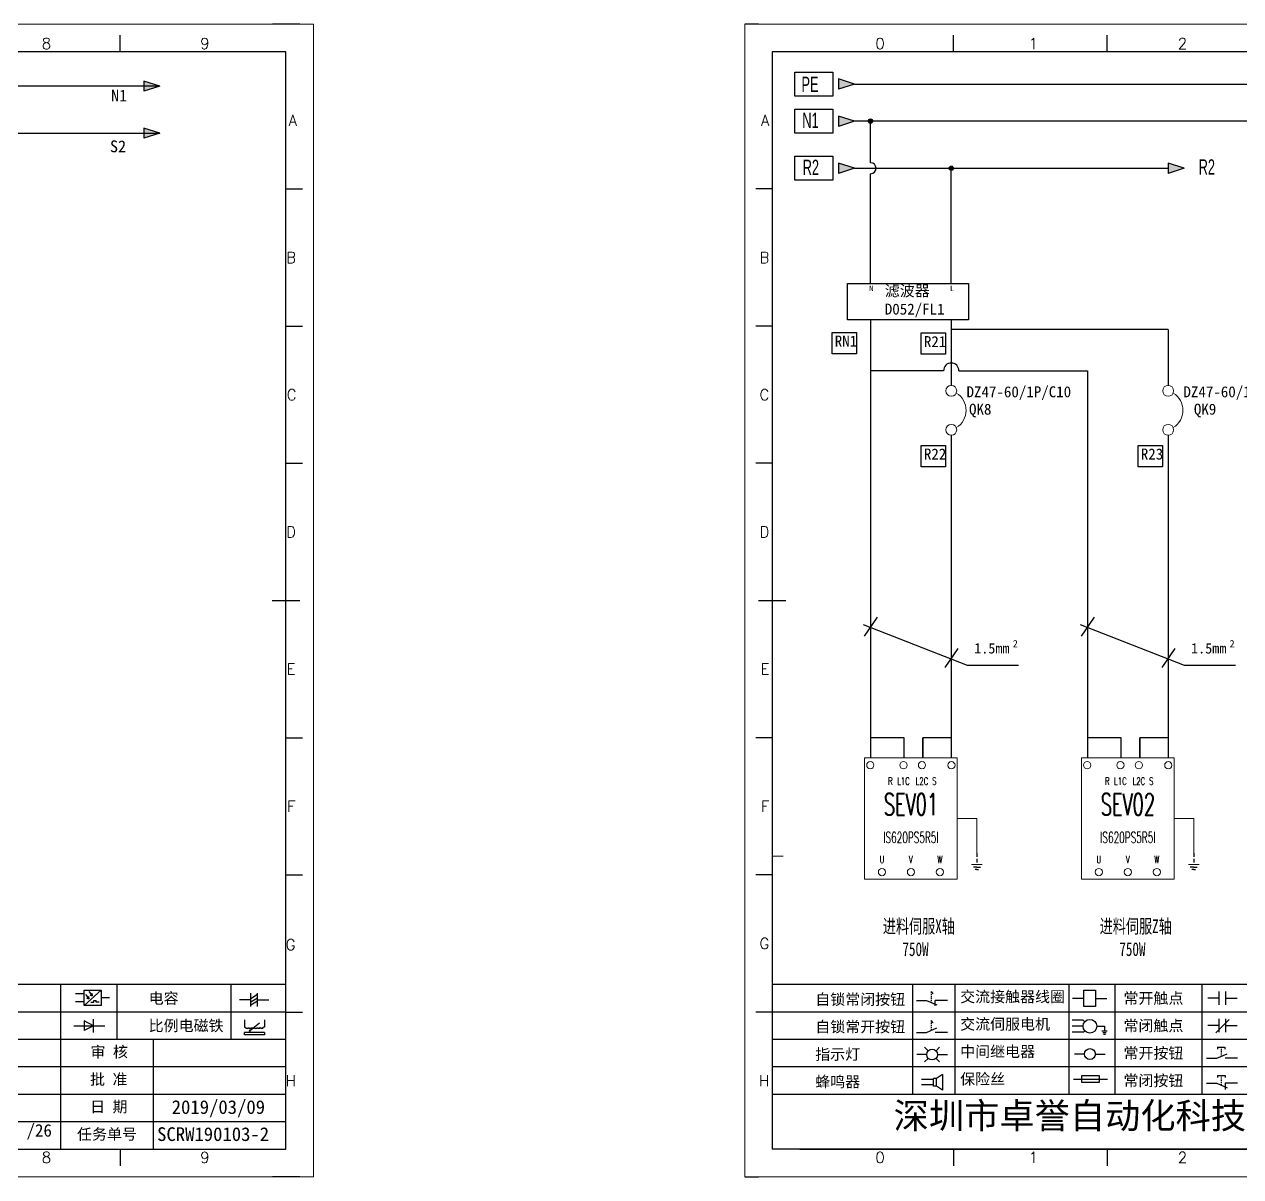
# Model space of a CAD drawing. Header units: millimetres. Extents: x -300 to 4617, y -106 to 3179.
# Drawn here: x 1824.7 to 2046.3, y 1904.7 to 2114.7 of the extents above; entities that cross this region are included whole.
import ezdxf
from ezdxf.enums import TextEntityAlignment as Align

# ---------------------------------------------------------------- set-up
doc = ezdxf.new("R2010")
doc.units = ezdxf.units.MM
doc.linetypes.add('DASHED', pattern=[0.75, 0.5, -0.25])
for name, color, linetype in [('AE_BOR', 1, 'Continuous'), ('MISC', 2, 'Continuous'), ('SYMS', 7, 'Continuous')]:
    doc.layers.add(name, color=color, linetype=linetype)
doc.styles.get("Standard").update_dxf_attribs({"font": ''})
doc.styles.add('WD', font='romans.shx', dxfattribs={"width": 0.8, "bigfont": 'gbcbig.shx'})
doc.styles.add('样式 0', font='')
doc.styles.add('样式 8', font='arial.ttf', dxfattribs={"width": 0.6, "height": 2.5})
doc.styles.add('汉字', font='')
doc.styles.get('Standard').set_extended_font_data('SimSun')
doc.styles.get('样式 0').set_extended_font_data('KaiTi_GB2312')
doc.styles.get('汉字').set_extended_font_data('新宋体')

# ---------------------------------------------------------------- blocks, each defined once
blk = doc.blocks.new('WDDOT')
blk.add_hatch(color=256).paths.add_polyline_path([(0.5, 0, 1), (-0.5, 0, 1)])
blk.add_circle((0, 0), 0.5)
blk = doc.blocks.new('SEV_Sch')
at = {"lineweight": 0}
for p, q in [((10.39, -8.37), (13.1, -8.37)), ((13.1, -8.37), (13.1, -13.16))]:
    blk.add_line(p, q, dxfattribs=at)
at = {"color": 2, "linetype": 'DASHED'}
blk.add_line((13.1, -13.16), (13.1, -14.72), dxfattribs=at)
at = {"color": 2, "lineweight": 0}
for p, q in [((13.1, -14.72), (12.37, -14.72)), ((13.11, -14.72), (13.83, -14.72))]:
    blk.add_line(p, q, dxfattribs=at)
at = {"color": 2}
for p, q in [((13.1, -15.09), (12.61, -15.09)), ((13.1, -15.09), (13.58, -15.09)), ((13.1, -15.39), (12.85, -15.39)), ((13.1, -15.39), (13.34, -15.39))]:
    blk.add_line(p, q, dxfattribs=at)
at = {"lineweight": 0}
blk.add_lwpolyline([(-2.39, 0), (10.39, 0), (10.39, -16.75), (-2.39, -16.75)], close=True, dxfattribs=at)
for centre in [(-1.61, -1), (2.97, -1), (5.52, -1), (9.58, -1.01), (0, -15.75), (4, -15.75), (8, -15.75)]:
    blk.add_circle(centre, 0.5, dxfattribs=at)
at = {"lineweight": 0, "style": 'WD'}
for s, width, p in [('R', 0.7, (1.16, -3.7)), ('L1C', 0.7, (2.97, -3.7)), ('L2C', 0.7, (5.52, -3.7)), ('S', 0.7, (7.23, -3.7)), ('U', 0.6, (0, -14.52)), ('V', 0.6, (4, -14.52)), ('W', 0.6, (8, -14.52))]:
    blk.add_text(s, height=1, dxfattribs=dict(at, width=width)).set_placement(p, align=Align.CENTER)
at = {"lineweight": 0, "style": 'WD', "width": 0.8}
for tag, height, p in [('编号', 3, (4, -7.9)), ('型号', 1.5, (4, -11.72))]:
    blk.add_attdef(tag, text='', height=height, dxfattribs=at).set_placement(p, align=Align.CENTER)
blk = doc.blocks.new('光电开关')
at = {"linetype": 'ByBlock'}
h = blk.add_hatch(dxfattribs=at)
h.set_pattern_fill('ANSI31', color=256, scale=0.01, style=0)
h.set_pattern_definition([(45, (0.172267, 0), (-0.0224506403, 0.0224506403), [])])
h.paths.add_polyline_path([(-1882.44, -776.34), (-1882.5, -775.91), (-1882.68, -776.07)])
h.paths.add_polyline_path([(-1882.86, -776.23), (-1882.44, -776.34), (-1882.68, -776.07)])
h.paths.add_polyline_path([(-1883.05, -776.88), (-1883.11, -776.45), (-1883.29, -776.61)])
h.paths.add_polyline_path([(-1883.47, -776.77), (-1883.05, -776.88), (-1883.29, -776.61)])
for p, q in [((-1880.91, -775.3), (-1884.01, -778.05)), ((-1884.01, -775.96), (-1885.56, -775.96)), ((-1884.01, -777.39), (-1885.56, -777.39)), ((-1883.75, -776.09), (-1883.05, -776.88)), ((-1883.11, -776.45), (-1883.47, -776.77)), ((-1883.05, -776.88), (-1883.47, -776.77)), ((-1883.14, -775.55), (-1882.44, -776.34)), ((-1883.05, -776.88), (-1883.11, -776.45)), ((-1882.5, -775.91), (-1882.86, -776.23)), ((-1882.44, -776.34), (-1882.86, -776.23)), ((-1882.78, -777.47), (-1882.23, -777.47)), ((-1882.44, -776.34), (-1882.5, -775.91)), ((-1882.23, -777.47), (-1882.23, -777.14)), ((-1882.23, -777.14), (-1881.78, -777.14)), ((-1881.78, -777.47), (-1881.78, -777.14)), ((-1881.23, -777.47), (-1881.78, -777.47)), ((-1879.37, -776.67), (-1880.91, -776.67))]:
    blk.add_line(p, q, dxfattribs=at)
blk.add_lwpolyline([(-1884.01, -775.3), (-1880.91, -775.3), (-1880.91, -778.05), (-1884.01, -778.05)], close=True, dxfattribs=at)
blk = doc.blocks.new('二极管')
at = {"linetype": 'ByBlock'}
for p, q in [((-1787.52, -776.77), (-1781.92, -776.77)), ((-1783.97, -776.77), (-1785.69, -775.9)), ((-1785.69, -775.9), (-1785.69, -777.65)), ((-1783.97, -776.77), (-1785.69, -777.65)), ((-1783.97, -777.99), (-1783.97, -775.56))]:
    blk.add_line(p, q, dxfattribs=at)
blk = doc.blocks.new('电容')
at = {"linetype": 'ByBlock'}
for p, q in [((-1756.08, -781.77), (-1758.13, -781.77)), ((-1756.08, -782.99), (-1756.08, -780.56)), ((-1754.86, -780.79), (-1756.08, -781.55)), ((-1754.86, -781.44), (-1756.08, -782.2)), ((-1754.86, -781.99), (-1756.08, -782.75)), ((-1754.86, -782.99), (-1754.86, -780.56)), ((-1754.86, -781.77), (-1752.81, -781.77))]:
    blk.add_line(p, q, dxfattribs=at)
blk = doc.blocks.new('比例电磁阀')
at = {"linetype": 'ByBlock'}
for p, q in [((-1757.26, -775.38), (-1757.26, -776.71)), ((-1753.58, -775.38), (-1753.58, -776.71)), ((-1757.26, -776.71), (-1757.05, -776.71)), ((-1753.6, -777.73), (-1757.25, -777.73)), ((-1757.25, -778.13), (-1757.25, -777.73)), ((-1754.5, -775.98), (-1756.35, -777.44)), ((-1756.35, -777.44), (-1756.25, -777.25)), ((-1756.35, -777.44), (-1756.15, -777.38)), ((-1756.15, -777.38), (-1756.25, -777.25)), ((-1753.58, -776.71), (-1753.8, -776.71)), ((-1753.6, -777.73), (-1753.6, -778.13)), ((-1753.6, -778.13), (-1757.25, -778.13))]:
    blk.add_line(p, q, dxfattribs=at)
for centre in [(-1756.78, -776.71), (-1756.24, -776.71), (-1755.7, -776.71), (-1755.15, -776.71), (-1754.61, -776.71), (-1754.07, -776.71)]:
    blk.add_arc(centre, 0.271, 180, 0, dxfattribs=at)
blk = doc.blocks.new('*U4')
at = {"linetype": 'ByBlock'}
for p, q in [((-1911.92, -782.07), (-1910.06, -782.07)), ((-1910.06, -782.07), (-1908.18, -782.88)), ((-1909.23, -780.45), (-1909.23, -780.67)), ((-1909.23, -780.45), (-1908.92, -780.84)), ((-1909.23, -780.84), (-1909.23, -781.05)), ((-1909.23, -781.23), (-1909.23, -781.44)), ((-1909.23, -781.61), (-1909.23, -781.83)), ((-1909.23, -782), (-1909.23, -782.21)), ((-1908.52, -783.07), (-1908.52, -782.07)), ((-1906.25, -782.07), (-1908.52, -782.07)), ((-1909.23, -782.38), (-1909.23, -782.43))]:
    blk.add_line(p, q, dxfattribs=at)
blk = doc.blocks.new('*U6')
at = {"linetype": 'ByBlock'}
for p, q in [((-1908.88, -791.17), (-1909.23, -790.71)), ((-1909.23, -790.71), (-1909.23, -790.92)), ((-1911.92, -792.89), (-1910.06, -792.89)), ((-1910.06, -792.89), (-1908.18, -792.08)), ((-1909.23, -791.09), (-1909.23, -791.31)), ((-1909.23, -791.48), (-1909.23, -791.69)), ((-1909.23, -791.86), (-1909.23, -792.08)), ((-1909.23, -792.25), (-1909.23, -792.47)), ((-1906.25, -792.89), (-1908.52, -792.89))]:
    blk.add_line(p, q, dxfattribs=at)
blk = doc.blocks.new('蜂鸣器')
at = {"linetype": 'ByBlock'}
for p, q in [((-1908.8, -796.48), (-1911.01, -796.48)), ((-1908.8, -797.46), (-1911.01, -797.46)), ((-1908.25, -796.26), (-1908.8, -796.26)), ((-1908.8, -797.68), (-1908.8, -796.26)), ((-1908.25, -797.68), (-1908.8, -797.68)), ((-1907.17, -795.53), (-1908.25, -796.26)), ((-1908.25, -797.68), (-1908.25, -796.26)), ((-1907.17, -798.41), (-1908.25, -797.68)), ((-1907.17, -795.53), (-1907.17, -798.41))]:
    blk.add_line(p, q, dxfattribs=at)
blk = doc.blocks.new('指示灯')
at = {"linetype": 'ByBlock'}
for p, q in [((-1854.25, -776.92), (-1856.06, -776.92)), ((-1854.62, -775.59), (-1853.97, -776.23)), ((-1854.62, -778.25), (-1853.97, -777.61)), ((-1851.9, -775.59), (-1852.54, -776.23)), ((-1851.9, -778.25), (-1852.54, -777.61)), ((-1852.26, -776.92), (-1850.45, -776.92))]:
    blk.add_line(p, q, dxfattribs=at)
blk.add_circle((-1853.26, -776.92), 0.992, dxfattribs=at)
blk = doc.blocks.new('交流接触器线圈')
at = {"linetype": 'ByBlock'}
for p, q in [((-1880.82, -781.77), (-1882.87, -781.77)), ((-1878.72, -781.77), (-1876.67, -781.77))]:
    blk.add_line(p, q, dxfattribs=at)
blk.add_lwpolyline([(-1880.82, -780.28), (-1878.72, -780.28), (-1878.72, -783.26), (-1880.82, -783.26)], close=True, dxfattribs=at)
blk = doc.blocks.new('交流伺服电机')
at = {"linetype": 'ByBlock'}
for p, q in [((-1880.97, -785.75), (-1882.94, -785.75)), ((-1880.97, -785.75), (-1880.65, -786.03)), ((-1880.97, -786.85), (-1882.94, -786.85)), ((-1880.97, -787.94), (-1882.94, -787.94)), ((-1880.97, -787.94), (-1880.65, -787.67)), ((-1878.49, -786.85), (-1877.07, -786.85)), ((-1877.54, -787.72), (-1876.59, -787.72)), ((-1877.38, -788.01), (-1876.75, -788.01)), ((-1877.23, -788.29), (-1876.9, -788.29)), ((-1877.07, -786.85), (-1877.07, -787.72))]:
    blk.add_line(p, q, dxfattribs=at)
blk.add_circle((-1879.73, -786.85), 1.24, dxfattribs=at)
blk = doc.blocks.new('中间继电器')
at = {"linetype": 'ByBlock'}
for p, q in [((-1880.72, -791.92), (-1882.54, -791.92)), ((-1878.74, -791.92), (-1876.92, -791.92))]:
    blk.add_line(p, q, dxfattribs=at)
blk.add_circle((-1879.73, -791.92), 0.992, dxfattribs=at)
blk = doc.blocks.new('保险丝')
at = {"linetype": 'ByBlock'}
blk.add_line((-1882.72, -796.49), (-1876.55, -796.49), dxfattribs=at)
blk.add_lwpolyline([(-1881.2, -795.86), (-1878.06, -795.86), (-1878.06, -797.12), (-1881.2, -797.12)], close=True, dxfattribs=at)
blk = doc.blocks.new('常开按钮')
at = {"linetype": 'ByBlock'}
for p, q in [((-1909.9, -785.68), (-1908.56, -785.68)), ((-1909.9, -785.68), (-1909.9, -786.07)), ((-1909.23, -785.68), (-1909.23, -785.89)), ((-1909.23, -786.06), (-1909.23, -786.28)), ((-1909.23, -786.45), (-1909.23, -786.67)), ((-1908.56, -785.68), (-1908.56, -786.07)), ((-1911.92, -787.73), (-1910.06, -787.73)), ((-1910.06, -787.73), (-1908.18, -786.93)), ((-1909.23, -786.84), (-1909.23, -787.05)), ((-1909.23, -787.22), (-1909.23, -787.38)), ((-1906.25, -787.73), (-1908.52, -787.73))]:
    blk.add_line(p, q, dxfattribs=at)
blk = doc.blocks.new('常开触点')
at = {"linetype": 'ByBlock'}
for p, q in [((-1853.82, -781.77), (-1855.88, -781.77)), ((-1853.82, -782.99), (-1853.82, -780.56)), ((-1852.6, -782.99), (-1852.6, -780.56)), ((-1852.6, -781.77), (-1850.55, -781.77))]:
    blk.add_line(p, q, dxfattribs=at)
blk = doc.blocks.new('常闭触点')
at = {"linetype": 'ByBlock'}
for p, q in [((-1852.01, -785.66), (-1854.43, -788.1)), ((-1853.82, -787.99), (-1853.82, -785.56)), ((-1852.6, -787.99), (-1852.6, -785.56)), ((-1853.82, -786.77), (-1855.88, -786.77)), ((-1852.6, -786.77), (-1850.55, -786.77))]:
    blk.add_line(p, q, dxfattribs=at)
blk = doc.blocks.new('常闭按钮')
at = {"linetype": 'ByBlock'}
for p, q in [((-1854.11, -790.83), (-1852.77, -790.83)), ((-1854.11, -790.83), (-1854.11, -791.22)), ((-1853.44, -790.83), (-1853.44, -791.04)), ((-1852.77, -790.83), (-1852.77, -791.22)), ((-1856.13, -792.28), (-1854.28, -792.28)), ((-1854.28, -792.28), (-1852.4, -793.09)), ((-1853.44, -791.21), (-1853.44, -791.43)), ((-1853.44, -791.6), (-1853.44, -791.82)), ((-1853.44, -791.99), (-1853.44, -792.2)), ((-1853.44, -792.37), (-1853.44, -792.53)), ((-1850.47, -792.28), (-1852.73, -792.28)), ((-1852.73, -792.28), (-1852.73, -793.43))]:
    blk.add_line(p, q, dxfattribs=at)

msp = doc.modelspace()

# ---------------------------------------------------------------- hatches: boundary and pattern name
for points in [[(1849.408, 2103.402), (1846.489, 2104.338), (1846.489, 2102.467)], [(1975.947, 2097.017), (1973.029, 2097.953), (1973.029, 2096.082)], [(1849.408, 2094.837), (1846.489, 2095.772), (1846.489, 2093.901)], [(1975.947, 2088.452), (1973.029, 2089.387), (1973.029, 2087.516)], [(2036.021, 2088.454), (2033.103, 2089.389), (2033.103, 2087.518)]]:
    msp.add_hatch(color=7).paths.add_polyline_path(points)
h = msp.add_hatch(color=7)
edge = h.paths.add_edge_path()
edge.add_arc((1978.858, 2097.038), 0.393, 0, 360)
h = msp.add_hatch(color=7)
edge = h.paths.add_edge_path()
edge.add_arc((1993.558, 2088.452), 0.393, 0, 360)
at = {"layer": 'MISC'}
msp.add_hatch(color=7, dxfattribs=at).paths.add_polyline_path([(1975.947, 2103.782), (1973.029, 2104.717), (1973.029, 2102.847)])

# ---------------------------------------------------------------- linework, layer by layer
at = {"color": 7}
for p, q in [((1872.369, 2109.676), (1585.369, 2109.676)), ((1872.369, 1909.676), (1872.369, 2109.676)), ((2247.941, 2109.676), (1960.941, 2109.676)), ((1960.941, 2109.676), (1960.941, 1909.676)), ((1849.408, 2103.402), (1634.912, 2103.399)), ((1849.408, 2103.402), (1846.489, 2104.338)), ((1846.489, 2104.338), (1846.489, 2102.467)), ((1849.408, 2103.402), (1846.489, 2102.467)), ((1975.947, 2097.017), (1973.029, 2097.953)), ((1973.029, 2097.953), (1973.029, 2096.082)), ((1975.947, 2097.017), (1973.029, 2096.082)), ((2225.689, 2097.021), (1975.947, 2097.017)), ((1613.704, 2094.833), (1849.408, 2094.837)), ((1849.408, 2094.837), (1846.489, 2095.772)), ((1846.489, 2095.772), (1846.489, 2093.901)), ((1849.408, 2094.837), (1846.489, 2093.901)), ((1975.947, 2088.452), (1973.029, 2089.387)), ((1973.029, 2089.387), (1973.029, 2087.516)), ((1975.947, 2088.452), (1973.029, 2087.516)), ((2036.021, 2088.454), (2033.103, 2089.389)), ((2033.103, 2089.389), (2033.103, 2087.518)), ((2036.021, 2088.454), (2033.103, 2087.518)), ((1978.87, 2060.827), (1978.87, 1980.98)), ((1993.571, 2060.835), (1993.571, 2048.885)), ((2033.083, 2059.04), (2033.083, 2048.885)), ((1992.176, 2051.559), (1978.87, 2051.559)), ((2018.383, 2051.559), (2018.383, 1980.98)), ((1993.571, 2039.776), (1993.571, 1980.98)), ((2033.083, 2039.776), (2033.083, 1980.98)), ((1985.021, 1984.634), (1978.87, 1984.634)), ((1985.021, 1980.98), (1985.021, 1984.634)), ((1993.641, 1984.634), (1988.388, 1984.634)), ((1988.388, 1980.98), (1988.388, 1984.634)), ((1988.388, 1984.634), (1988.388, 1980.98)), ((2024.533, 1984.634), (2018.383, 1984.634)), ((2024.533, 1980.98), (2024.533, 1984.634)), ((2033.153, 1984.634), (2027.901, 1984.634)), ((2027.901, 1980.98), (2027.901, 1984.634)), ((2027.901, 1984.634), (2027.901, 1980.98)), ((1988.232, 1980.98), (1988.232, 1980.98)), ((2027.745, 1980.98), (2027.745, 1980.98)), ((1590.399, 1909.676), (1869.899, 1909.676)), ((1771.116, 1909.676), (1839.902, 1909.676)), ((1965.971, 1909.676), (2245.471, 1909.676))]:
    msp.add_line(p, q, dxfattribs=at)
at = {"color": 7, "lineweight": -2}
for p, q in [((1978.87, 2089.454), (1978.87, 2096.926)), ((1978.87, 2067.423), (1978.87, 2087.454)), ((1993.571, 2067.423), (1993.571, 2088.452)), ((1977.775, 2003.191), (1980.137, 2006.659)), ((2017.288, 2003.191), (2019.649, 2006.659)), ((1977.534, 2005.321), (1996.494, 1997.911)), ((2017.047, 2005.321), (2036.007, 1997.911)), ((1992.475, 1997.446), (1994.837, 2000.914)), ((2031.988, 1997.446), (2034.349, 2000.914)), ((1996.494, 1997.911), (2005.83, 1997.911)), ((2036.007, 1997.911), (2045.343, 1997.911)), ((1831.299, 1939.676), (1831.299, 1929.676)), ((1841.537, 1939.676), (1841.537, 1929.676)), ((1862.348, 1939.676), (1862.348, 1929.676)), ((1986.52, 1939.676), (1986.52, 1919.676)), ((1994.197, 1939.676), (1994.197, 1919.676)), ((2014.987, 1939.676), (2014.987, 1919.676)), ((2023.34, 1939.676), (2023.34, 1919.676)), ((2039.195, 1939.676), (2039.195, 1919.676)), ((1831.299, 1929.676), (1831.299, 1909.676)), ((1848.152, 1929.676), (1848.152, 1909.676))]:
    msp.add_line(p, q, dxfattribs=at)
for p, q in [((1975.947, 2088.452), (2033.103, 2088.452)), ((2033.083, 2059.04), (1993.571, 2059.04)), ((1994.965, 2051.559), (2018.383, 2051.559))]:
    msp.add_line(p, q)
at = {"color": 7, "ltscale": 2}
for p, q in [((1993.569, 2038.058), (1993.569, 2037.546)), ((2033.082, 2038.058), (2033.082, 2037.546)), ((1872.369, 1909.676), (1872.369, 1931.123)), ((1839.902, 1909.676), (1869.899, 1909.676)), ((1839.902, 1909.676), (1872.369, 1909.676)), ((2057.276, 1909.676), (1960.941, 1909.676))]:
    msp.add_line(p, q, dxfattribs=at)
at = {"color": 7, "lineweight": 9, "ltscale": 0.1}
msp.add_line((1960.941, 1963.105), (1962.941, 1963.105), dxfattribs=at)
at = {"color": 7, "linetype": 'ByBlock'}
for p, q in [((1872.369, 1939.676), (1585.369, 1939.676)), ((2247.941, 1939.676), (1960.941, 1939.676)), ((1872.369, 1934.676), (1585.369, 1934.676)), ((2247.941, 1934.676), (1960.941, 1934.676)), ((1872.369, 1929.676), (1585.369, 1929.676)), ((2247.941, 1929.676), (1960.941, 1929.676)), ((1872.369, 1924.676), (1585.369, 1924.676)), ((2247.941, 1924.676), (1960.941, 1924.676)), ((1872.369, 1919.676), (1585.369, 1919.676)), ((2247.941, 1919.676), (1960.941, 1919.676)), ((1872.369, 1914.676), (1748.393, 1914.676))]:
    msp.add_line(p, q, dxfattribs=at)
at = {"color": 7, "lineweight": -3}
for points in [[(1965.081, 2105.962), (1972.022, 2105.962), (1972.022, 2101.61), (1965.081, 2101.61)], [(1965.081, 2099.194), (1972.022, 2099.194), (1972.022, 2094.841), (1965.081, 2094.841)], [(1965.081, 2090.628), (1972.022, 2090.628), (1972.022, 2086.275), (1965.081, 2086.275)]]:
    msp.add_lwpolyline(points, close=True, dxfattribs=at)
at = {"color": 7, "lineweight": -2}
msp.add_lwpolyline([(1974.66, 2067.423), (1996.732, 2067.423), (1996.732, 2060.827), (1974.66, 2060.827)], close=True, dxfattribs=at)
at = {"color": 7, "ltscale": 2}
for points in [[(1971.845, 2058.527), (1976.309, 2058.527), (1976.309, 2054.641), (1971.845, 2054.641)], [(1988.086, 2058.442), (1992.55, 2058.442), (1992.55, 2054.556), (1988.086, 2054.556)], [(1988.086, 2037.95), (1992.549, 2037.95), (1992.549, 2034.064), (1988.086, 2034.064)], [(2027.598, 2037.95), (2032.062, 2037.95), (2032.062, 2034.064), (2027.598, 2034.064)]]:
    msp.add_lwpolyline(points, close=True, dxfattribs=at)
at = {"color": 7}
for centre in [(1978.858, 2097.038), (1993.558, 2088.452)]:
    msp.add_circle(centre, 0.393, dxfattribs=at)
at = {"color": 7, "lineweight": 0}
for centre in [(1993.571, 2047.885), (2033.083, 2047.885), (1993.571, 2040.776), (2033.083, 2040.776)]:
    msp.add_circle(centre, 1, dxfattribs=at)
at = {"color": 7, "lineweight": -2}
msp.add_arc((1978.87, 2088.454), 1, 270, 90, dxfattribs=at)
at = {"color": 7, "ltscale": 2}
msp.add_arc((1993.571, 2051.559), 1.394, 0, 180, dxfattribs=at)
at = {"color": 7, "lineweight": 0}
for centre in [(1992.577, 2044.331), (2032.09, 2044.331)]:
    msp.add_arc(centre, 3.691, 301.18201, 58.81799, dxfattribs=at)
at = {"layer": 'AE_BOR', "color": 7, "lineweight": 15}
for p, q in [((1580.366, 2114.676), (1877.366, 2114.676)), ((1877.366, 2114.676), (1877.366, 1904.676)), ((1955.938, 2114.676), (2252.938, 2114.676)), ((1955.938, 1904.676), (1955.938, 2114.676)), ((1877.366, 1904.676), (1580.366, 1904.676)), ((2252.938, 1904.676), (1955.938, 1904.676))]:
    msp.add_line(p, q, dxfattribs=at)
at = {"layer": 'AE_BOR', "color": 7, "lineweight": 30}
for p, q in [((1874.899, 2114.676), (1869.899, 2114.676)), ((1958.471, 2114.676), (1955.938, 2114.676)), ((1869.869, 2009.676), (1874.869, 2009.676)), ((1958.441, 2009.676), (1963.441, 2009.676)), ((1874.899, 1904.676), (1869.899, 1904.676)), ((1955.938, 1904.676), (1958.471, 1904.676))]:
    msp.add_line(p, q, dxfattribs=at)
at = {"layer": 'AE_BOR', "color": 7}
for p, q in [((1842.149, 2109.676), (1842.149, 2112.676)), ((1993.971, 2109.676), (1993.971, 2112.676)), ((2021.971, 2109.676), (2021.971, 2112.676)), ((1872.369, 2084.676), (1875.369, 2084.676)), ((1960.941, 2084.676), (1957.941, 2084.676)), ((1872.369, 2059.676), (1875.369, 2059.676)), ((1960.941, 2059.676), (1957.941, 2059.676)), ((1872.369, 2034.676), (1875.369, 2034.676)), ((1960.941, 2034.676), (1957.941, 2034.676)), ((1872.369, 1984.676), (1875.369, 1984.676)), ((1960.941, 1984.676), (1957.941, 1984.676)), ((1872.369, 1959.676), (1875.369, 1959.676)), ((1960.941, 1959.676), (1957.941, 1959.676)), ((1872.369, 1934.676), (1875.369, 1934.676)), ((1960.941, 1934.676), (1957.941, 1934.676)), ((1842.149, 1909.676), (1842.149, 1906.676)), ((1993.971, 1909.676), (1993.971, 1906.676)), ((2021.971, 1909.676), (2021.971, 1906.676))]:
    msp.add_line(p, q, dxfattribs=at)
at = {"layer": 'MISC', "color": 7}
for p, q in [((1975.947, 2103.782), (1973.029, 2104.717)), ((1973.029, 2104.717), (1973.029, 2102.847)), ((1975.947, 2103.782), (1973.029, 2102.847)), ((1975.947, 2103.782), (2225.689, 2103.786))]:
    msp.add_line(p, q, dxfattribs=at)

# ---------------------------------------------------------------- block references
at = {"color": 7, "lineweight": 0}
ref = msp.add_blockref('SEV_Sch', (1980.949, 1980.98), dxfattribs=dict(at, xscale=1.32, yscale=1.32, zscale=1.32))
ref.add_attrib('型号', 'IS620PS5R5I', dxfattribs={"lineweight": 0, "height": 1.98, "style": 'WD', "width": 0.6}).set_placement((1986.228, 1965.51), align=Align.CENTER)
ref.add_attrib('编号', 'SEV01', dxfattribs={"lineweight": 0, "height": 3.96, "style": 'WD', "width": 0.6}).set_placement((1986.228, 1970.558), align=Align.CENTER)
ref = msp.add_blockref('SEV_Sch', (2020.461, 1980.98), dxfattribs=dict(at, xscale=1.32, yscale=1.32, zscale=1.32))
ref.add_attrib('型号', 'IS620PS5R5I', dxfattribs={"lineweight": 0, "height": 1.98, "style": 'WD', "width": 0.6}).set_placement((2025.74, 1965.51), align=Align.CENTER)
ref.add_attrib('编号', 'SEV02', dxfattribs={"lineweight": 0, "height": 3.96, "style": 'WD', "width": 0.6}).set_placement((2025.74, 1970.558), align=Align.CENTER)
at = {"color": 7, "linetype": 'ByBlock'}
for name, p in [('光电开关', (3719.591, 2713.945)), ('电容', (3622.058, 2718.657)), ('*U4', (3899.13, 2718.853)), ('交流接触器线圈', (3898.554, 2718.945)), ('常开触点', (3896.208, 2718.974)), ('二极管', (3621.278, 2708.95)), ('比例电磁阀', (3622.058, 2708.657)), ('*U6', (3899.13, 2723.853)), ('交流伺服电机', (3898.554, 2718.945)), ('常闭触点', (3896.208, 2718.974)), ('指示灯', (3843.344, 2703.853)), ('中间继电器', (3898.554, 2718.945)), ('常开按钮', (3951.994, 2713.974)), ('蜂鸣器', (3899.13, 2718.853)), ('保险丝', (3898.554, 2718.945)), ('常闭按钮', (3896.208, 2713.974))]:
    msp.add_blockref(name, p, dxfattribs=at)
at = {"layer": 'SYMS', "color": 7, "lineweight": -3, "xscale": 0.5, "yscale": 0.5, "zscale": 0.5}
for p in [(1978.858, 2097.038), (1978.858, 2097.038), (1993.558, 2088.452), (1993.558, 2088.452)]:
    msp.add_blockref('WDDOT', p, dxfattribs=at)

# ---------------------------------------------------------------- texts
at = {"color": 7, "style": '汉字'}
for s, p in [('QK8', (1998.85, 2044.541)), ('QK9', (2039.809, 2044.541))]:
    msp.add_text(s, height=2, dxfattribs=at).set_placement(p, align=Align.MIDDLE_CENTER)
at = {"color": 7}
for p in [(1997.748, 2000.021), (2037.26, 2000.021)]:
    msp.add_text('1.5mm', height=1.89, dxfattribs=at).set_placement(p)
at = {"color": 7, "lineweight": -2, "attachment_point": 1}
for s, insert, char_height, width in [('N1', (1840.512, 2102.775), 2.16, 6.57903), ('S2', (1840.315, 2093.515), 2.16, 6.57903), ('滤波器\\PD052/FL1', (1981.465, 2067.113), 2, 15.93423), ('深圳市卓誉自动化科技有限公司', (1983.074, 1918.148), 4.70644, 96.11383)]:
    msp.add_mtext(s, dxfattribs=dict(at, insert=insert, char_height=char_height, width=width))
at = {"color": 7, "char_height": 2.772, "attachment_point": 1, "style": '样式 8'}
for s, insert, width in [('N1', (1966.446, 2098.572), 4.96666), ('R2', (1966.509, 2090.009), 4.96666), ('R2', (2038.642, 2090.076), 15.27425)]:
    msp.add_mtext(s, dxfattribs=dict(at, insert=insert, width=width))
at = {"color": 7, "attachment_point": 1}
for s, insert, char_height, width in [('N', (1978.635, 2067.056), 1, 1.49506), ('L', (1993.335, 2067.056), 1, 1.49506), ('2', (2004.766, 2002.471), 1.35, 2.39904), ('2', (2044.279, 2002.471), 1.35, 2.39904), ('{\\W0.7;进料伺服X轴\\P   750W}', (1981.104, 1951.559), 2.5, 19.79256), ('{\\W0.7;进料伺服Z轴\\P   750W}', (2020.616, 1951.559), 2.5, 19.79256)]:
    msp.add_mtext(s, dxfattribs=dict(at, insert=insert, char_height=char_height, width=width))
at = {"color": 7, "char_height": 2, "attachment_point": 1, "style": '汉字'}
for s, insert in [('{\\fKaiTi_GB2312|b0|i0|c134|p49;电容}', (1847.364, 1938.197)), ('{\\fKaiTi_GB2312|b0|i0|c134|p49;自锁常闭按钮}', (1968.797, 1937.991)), ('{\\fKaiTi_GB2312|b0|i0|c134|p49;交流接触器线圈}', (1995.192, 1938.485)), ('{\\fKaiTi_GB2312|b0|i0|c134|p49;常开触点}', (2024.945, 1938.198)), ('{\\fKaiTi_GB2312|b0|i0|c134|p49;比例电磁铁}', (1847.364, 1933.197)), ('{\\fKaiTi_GB2312|b0|i0|c134|p49;自锁常开按钮}', (1968.797, 1932.991)), ('{\\fKaiTi_GB2312|b0|i0|c134|p49;交流伺服电机}', (1995.192, 1933.485)), ('{\\fKaiTi_GB2312|b0|i0|c134|p49;常闭触点}', (2024.945, 1933.198)), ('{\\fKaiTi_GB2312|b0|i0|c134|p0;审 核}', (1836.755, 1928.426)), ('{\\fKaiTi_GB2312|b0|i0|c134|p49;指示灯}', (1968.797, 1927.991)), ('{\\fKaiTi_GB2312|b0|i0|c134|p49;中间继电器}', (1995.192, 1928.485)), ('{\\fKaiTi_GB2312|b0|i0|c134|p49;常开按钮}', (2024.945, 1928.198)), ('{\\fKaiTi_GB2312|b0|i0|c134|p0;批 准}', (1836.685, 1923.426)), ('{\\fKaiTi_GB2312|b0|i0|c134|p49;保险丝}', (1995.192, 1923.485)), ('{\\fKaiTi_GB2312|b0|i0|c134|p49;常闭按钮}', (2024.945, 1923.198)), ('{\\fKaiTi_GB2312|b0|i0|c134|p49;蜂鸣器}', (1968.797, 1922.991)), ('{\\fKaiTi_GB2312|b0|i0|c134|p0;日 期}', (1836.685, 1918.426)), ('{\\fKaiTi_GB2312|b0|i0|c134|p0;任务单号}', (1834.309, 1913.426))]:
    msp.add_mtext(s, dxfattribs=dict(at, insert=insert))
at = {"char_height": 2.5, "attachment_point": 1}
for s, width, insert in [('2019/03/09', 15.27785, (1851.557, 1918.609)), ('SCRW190103-2', 17.94616, (1848.896, 1913.681))]:
    msp.add_mtext_dynamic_manual_height_columns(s, width=width, gutter_width=12.5, heights=[0], dxfattribs=dict(at, insert=insert))
at = {"color": 7, "linetype": 'ByBlock', "lineweight": -2, "insert": (1823.746, 1912.837), "char_height": 4.26888, "width": 20.81025, "attachment_point": 5}
msp.add_mtext('  {\\H0.53119x; /26}', dxfattribs=at)
at = {"layer": 'AE_BOR', "color": 7, "style": 'WD'}
for s, p in [('8', (1828.734, 2110.176)), ('9', (1857.598, 2110.176)), ('0', (1980.608, 2110.176)), ('1', (2008.533, 2110.176)), ('2', (2035.683, 2110.176)), ('8', (1828.734, 1907.176)), ('9', (1857.598, 1907.176)), ('0', (1980.608, 1907.176)), ('1', (2008.533, 1907.176)), ('2', (2035.683, 1907.176))]:
    msp.add_text(s, height=2, dxfattribs=at).set_placement(p, align=Align.CENTER)
for s, p in [('A', (1874.393, 2097.176)), ('A', (1960.441, 2097.176)), ('B', (1874.203, 2072.176)), ('B', (1960.441, 2072.176)), ('C', (1874.298, 2047.176)), ('C', (1960.441, 2047.176)), ('D', (1874.203, 2022.176)), ('D', (1960.441, 2022.176)), ('E', (1874.108, 1997.176)), ('E', (1960.441, 1997.176)), ('F', (1874.108, 1972.176)), ('F', (1874.108, 1972.176)), ('F', (1960.441, 1972.176)), ('G', (1874.108, 1946.957)), ('G', (1960.441, 1947.176)), ('H', (1874.203, 1922.176)), ('H', (1960.441, 1922.176))]:
    msp.add_text(s, height=2, dxfattribs=at).set_placement(p, align=Align.MIDDLE_RIGHT)
at = {"layer": 'MISC', "color": 7, "attachment_point": 1}
for s, insert, char_height, width, style in [('PE', (1966.282, 2105.137), 2.772, 4.96666, '样式 8'), ('RN1', (1972.344, 2057.946), 2, 5.01683, '样式 0'), ('R21', (1988.586, 2057.862), 2, 5.01683, '样式 0'), ('{\\fSimSun|b0|i0|c134|p2;DZ47-60/1P/C10}', (1996.359, 2048.708), 2, 9.98661, '样式 0'), ('{\\fSimSun|b0|i0|c134|p2;DZ47-60/1P/C10}', (2035.872, 2048.708), 2, 9.98661, '样式 0'), ('R22', (1988.585, 2037.37), 2, 5.01683, '样式 0'), ('R23', (2028.097, 2037.37), 2, 5.01683, '样式 0')]:
    msp.add_mtext(s, dxfattribs=dict(at, insert=insert, char_height=char_height, width=width, style=style))

doc.saveas('drawing.dxf')
